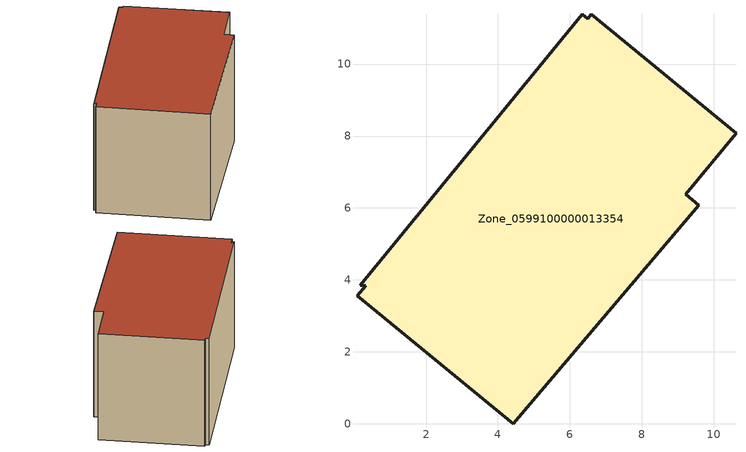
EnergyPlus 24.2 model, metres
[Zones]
Zone_0599100000013354
 floor ground (C_G): 6.35,11.38 6.5,11.27 6.59,11.38 10.62,8.08 9.22,6.38 9.59,6.07 4.42,0 0.1,3.56 0.33,3.84 0.17,3.85 z0
 wall outside (C_F): 9.22,6.38 10.62,8.08 6.59,11.38 6.5,11.27 6.35,11.38 0.17,3.85 0.33,3.84 0.1,3.56 4.42,0 9.59,6.07 9.22,6.38 z0:5.85
 roof outside (C_R): 6.5,11.27 6.35,11.38 0.17,3.85 0.33,3.84 0.1,3.56 4.42,0 9.59,6.07 9.22,6.38 10.62,8.08 6.59,11.38 z5.85
[BUILDING]
Pand.0599100000013354: North Axis=0; Terrain=City; Loads Convergence Tolerance Value=0.04; Temperature Convergence Tolerance Value=0.4; Solar Distribution=FullExterior; Maximum Number of Warmup Days=25; Minimum Number of Warmup Days=1
[Site:Location]
Rotterdam.The.Hague.AP_ZH_NLD Design_Conditions: Latitude=51.96; Longitude=4.45; Time Zone=1; Elevation=-4.5
[SITE:GROUNDTEMPERATURE:BUILDINGSURFACE]
18, 18, 18, 18, 18, 18, 18, 18, 18, 18, 18, 18
[MATERIAL] Thermal Absorptance=0.9; Solar Absorptance=0.7; Visible Absorptance=0.7
Name | Roughness | Thickness | Conductivity | Density | Specific Heat
G.TC.1946 | MediumSmooth | 0.15 | 1 | 540 | 1210
F.TC.1946 | Rough | 0.3 | 0.857143 | 1920 | 840
R.TC.1946 | MediumRough | 0.2 | 0.909091 | 1500 | 1000
[CONSTRUCTION]
C_G: G.TC.1946
C_F: F.TC.1946
C_R: R.TC.1946
[ZONE]
Zone_0599100000013354: Type=1; Multiplier=1; Ceiling Height=Autocalculate; Volume=Autocalculate; Floor Area=autocalculate; Part of Total Floor Area=Yes
[ZONEINFILTRATION:DESIGNFLOWRATE]
Infil_Zone_0599100000013354: Zone or ZoneList or Space or SpaceList=Zone_0599100000013354; Schedule=AlwaysOn; Design Flow Rate Calculation Method=Flow/Area; Flow Rate per Floor Area=0.003; Constant Term Coefficient=1; Temperature Term Coefficient=0; Velocity Term Coefficient=0; Velocity Squared Term Coefficient=0
[HVACTEMPLATE:ZONE:IDEALLOADSAIRSYSTEM]
Zone_0599100000013354: Maximum Heating Supply Air Temperature=50; Minimum Cooling Supply Air Temperature=13; Maximum Heating Supply Air Humidity Ratio=0.0156; Minimum Cooling Supply Air Humidity Ratio=0.0077; Heating Limit=NoLimit; Cooling Limit=NoLimit; Dehumidification Control Type=ConstantSensibleHeatRatio; Cooling Sensible Heat Ratio=0.7; Dehumidification Setpoint=60; Humidification Control Type=None; Humidification Setpoint=30; Outdoor Air Method=None; Outdoor Air Flow Rate per Person=0.00944; Outdoor Air Flow Rate per Zone Floor Area=0; Outdoor Air Flow Rate per Zone=0; Demand Controlled Ventilation Type=None; Outdoor Air Economizer Type=NoEconomizer; Heat Recovery Type=None; Sensible Heat Recovery Effectiveness=0.7; Latent Heat Recovery Effectiveness=0.65
[ZONECONTROL:THERMOSTAT]
ThermostatControl_Zone_0599100000013354: Zone or ZoneList=Zone_0599100000013354; Control Type Schedule=DualSetpointControlType; Control 1=Thermostat_Zone_0599100000013354; Temperature Difference Between Cutout And Setpoint=0
[THERMOSTATSETPOINT:DUALSETPOINT]
Thermostat_Zone_0599100000013354: Heating Setpoint Temperature Schedule=HeatingSetpoint_Zone_0599100000013354; Cooling Setpoint Temperature Schedule=CoolingSetpoint_Zone_0599100000013354
[SCHEDULE:COMPACT]
HeatingSetpoint_Zone_0599100000013354: Through: 12/31, For: AllDays, Until: 24:00, 21
CoolingSetpoint_Zone_0599100000013354: Through: 12/31, For: AllDays, Until: 24:00, 24
DualSetpointControlType: Through: 12/31, For: AllDays, Until: 24:00, 4
AlwaysOn: Through: 12/31, For: AllDays, Until: 24:00, 1
